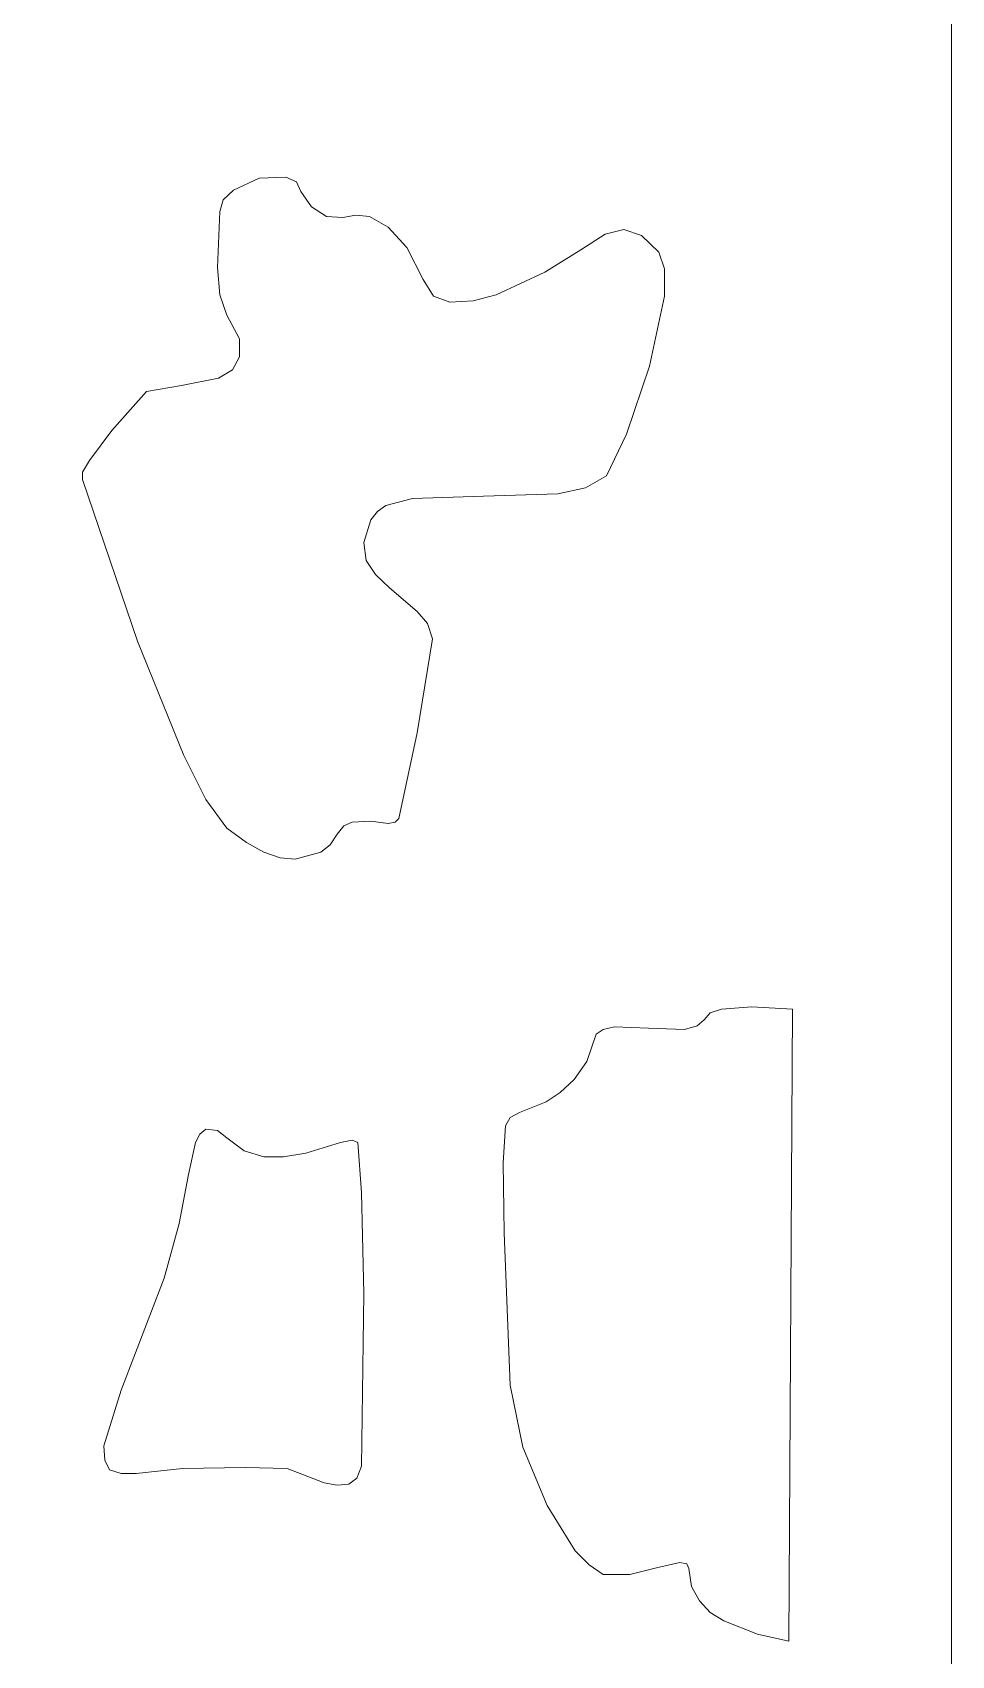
# Model space of a CAD drawing. Header units: centimetres. Extents: x -9.5 to 4.7, y -9.1 to 10.1.
# Drawn here: x -5.005 to -3.14, y -1.647 to 1.648 of the extents above; entities that cross this region are included whole.
import ezdxf

# ---------------------------------------------------------------- set-up
doc = ezdxf.new("R2010")
doc.units = ezdxf.units.CM
doc.header["$MEASUREMENT"] = 0
doc.layers.add('layer 1', color=7, linetype='Continuous')

msp = doc.modelspace()

# ---------------------------------------------------------------- linework, layer by layer
at = {"layer": 'layer 1', "color": 242, "lineweight": 9}
for points, knots in [([(-3.14019, -9.10151), (-3.14019, -9.10151), (-9.54723, -9.10249), (-9.54723, -9.10249), (-9.54723, -9.10249), (-9.54723, -9.10249), (-9.54723, 10.11864), (-9.54723, 10.11864), (-9.54723, 10.11864), (-9.54723, 10.11864), (-3.14019, 10.11864), (-3.14019, 10.11864), (-3.14019, 10.11864), (-3.14019, 10.11864), (-3.14019, -9.10151), (-3.14019, -9.10151)], [0, 0, 0, 0, 0.2, 0.2, 0.2, 0.2, 0.4, 0.4, 0.4, 0.4, 0.6, 0.6, 0.6, 0.6, 1, 1, 1, 1]), ([(-4.90355, 0.74046), (-4.90355, 0.74046), (-4.79249, 0.41197), (-4.79249, 0.41197), (-4.79249, 0.41197), (-4.79249, 0.41197), (-4.69816, 0.17998), (-4.69816, 0.17998), (-4.69816, 0.17998), (-4.69816, 0.17998), (-4.65367, 0.09057), (-4.65367, 0.09057), (-4.65367, 0.09057), (-4.65367, 0.09057), (-4.61096, 0.03267), (-4.61096, 0.03267), (-4.61096, 0.03267), (-4.61096, 0.03267), (-4.57109, 0.00352), (-4.57109, 0.00352), (-4.57109, 0.00352), (-4.57109, 0.00352), (-4.53585, -0.01578), (-4.53585, -0.01578), (-4.53585, -0.01578), (-4.53585, -0.01578), (-4.50275, -0.02779), (-4.50275, -0.02779), (-4.50275, -0.02779), (-4.50275, -0.02779), (-4.47214, -0.03015), (-4.47214, -0.03015), (-4.47214, -0.03015), (-4.47214, -0.03015), (-4.42017, -0.01578), (-4.42017, -0.01578), (-4.42017, -0.01578), (-4.42017, -0.01578), (-4.4013, -0.0012), (-4.4013, -0.0012), (-4.4013, -0.0012), (-4.4013, -0.0012), (-4.38707, 0.02046), (-4.38707, 0.02046), (-4.38707, 0.02046), (-4.38707, 0.02046), (-4.37318, 0.0374), (-4.37318, 0.0374), (-4.37318, 0.0374), (-4.37318, 0.0374), (-4.35646, 0.04468), (-4.35646, 0.04468), (-4.35646, 0.04468), (-4.35646, 0.04468), (-4.31872, 0.04705), (-4.31872, 0.04705), (-4.31872, 0.04705), (-4.31872, 0.04705), (-4.28349, 0.04232), (-4.28349, 0.04232), (-4.28349, 0.04232), (-4.28349, 0.04232), (-4.26925, 0.04468), (-4.26925, 0.04468), (-4.26925, 0.04468), (-4.26925, 0.04468), (-4.26213, 0.05197), (-4.26213, 0.05197), (-4.26213, 0.05197), (-4.26213, 0.05197), (-4.2244, 0.22587), (-4.2244, 0.22587), (-4.2244, 0.22587), (-4.2244, 0.22587), (-4.19379, 0.4167), (-4.19379, 0.4167), (-4.19379, 0.4167), (-4.19379, 0.4167), (-4.2034, 0.44821), (-4.2034, 0.44821), (-4.2034, 0.44821), (-4.2034, 0.44821), (-4.2244, 0.47223), (-4.2244, 0.47223), (-4.2244, 0.47223), (-4.2244, 0.47223), (-4.28099, 0.52068), (-4.28099, 0.52068), (-4.28099, 0.52068), (-4.28099, 0.52068), (-4.30947, 0.54727), (-4.30947, 0.54727), (-4.30947, 0.54727), (-4.30947, 0.54727), (-4.32834, 0.57622), (-4.32834, 0.57622), (-4.32834, 0.57622), (-4.32834, 0.57622), (-4.33296, 0.61245), (-4.33296, 0.61245), (-4.33296, 0.61245), (-4.33296, 0.61245), (-4.31872, 0.65834), (-4.31872, 0.65834), (-4.31872, 0.65834), (-4.31872, 0.65834), (-4.30484, 0.67528), (-4.30484, 0.67528), (-4.30484, 0.67528), (-4.30484, 0.67528), (-4.28811, 0.68729), (-4.28811, 0.68729), (-4.28811, 0.68729), (-4.28811, 0.68729), (-4.23401, 0.70186), (-4.23401, 0.70186), (-4.23401, 0.70186), (-4.23401, 0.70186), (-4.09021, 0.70659), (-4.09021, 0.70659), (-4.09021, 0.70659), (-4.09021, 0.70659), (-3.93929, 0.71151), (-3.93929, 0.71151), (-3.93929, 0.71151), (-3.93929, 0.71151), (-3.88269, 0.72353), (-3.88269, 0.72353), (-3.88269, 0.72353), (-3.88269, 0.72353), (-3.84033, 0.74775), (-3.84033, 0.74775), (-3.84033, 0.74775), (-3.84033, 0.74775), (-3.80011, 0.83224), (-3.80011, 0.83224), (-3.80011, 0.83224), (-3.80011, 0.83224), (-3.75313, 0.97009), (-3.75313, 0.97009), (-3.75313, 0.97009), (-3.75313, 0.97009), (-3.72251, 1.11248), (-3.72251, 1.11248), (-3.72251, 1.11248), (-3.72251, 1.11248), (-3.72251, 1.16821), (-3.72251, 1.16821), (-3.72251, 1.16821), (-3.72251, 1.16821), (-3.73426, 1.20189), (-3.73426, 1.20189), (-3.73426, 1.20189), (-3.73426, 1.20189), (-3.7695, 1.23576), (-3.7695, 1.23576), (-3.7695, 1.23576), (-3.7695, 1.23576), (-3.80509, 1.24797), (-3.80509, 1.24797), (-3.80509, 1.24797), (-3.80509, 1.24797), (-3.84282, 1.23813), (-3.84282, 1.23813), (-3.84282, 1.23813), (-3.84282, 1.23813), (-3.8923, 1.20681), (-3.8923, 1.20681), (-3.8923, 1.20681), (-3.8923, 1.20681), (-3.96527, 1.16093), (-3.96527, 1.16093), (-3.96527, 1.16093), (-3.96527, 1.16093), (-4.06422, 1.11504), (-4.06422, 1.11504), (-4.06422, 1.11504), (-4.06422, 1.11504), (-4.11121, 1.10283), (-4.11121, 1.10283), (-4.11121, 1.10283), (-4.11121, 1.10283), (-4.15855, 1.10047), (-4.15855, 1.10047), (-4.15855, 1.10047), (-4.15855, 1.10047), (-4.19165, 1.11248), (-4.19165, 1.11248), (-4.19165, 1.11248), (-4.19165, 1.11248), (-4.21265, 1.14635), (-4.21265, 1.14635), (-4.21265, 1.14635), (-4.21265, 1.14635), (-4.24576, 1.21154), (-4.24576, 1.21154), (-4.24576, 1.21154), (-4.24576, 1.21154), (-4.28349, 1.2527), (-4.28349, 1.2527), (-4.28349, 1.2527), (-4.28349, 1.2527), (-4.32122, 1.27436), (-4.32122, 1.27436), (-4.32122, 1.27436), (-4.32122, 1.27436), (-4.34934, 1.27692), (-4.34934, 1.27692), (-4.34934, 1.27692), (-4.34934, 1.27692), (-4.37532, 1.272), (-4.37532, 1.272), (-4.37532, 1.272), (-4.37532, 1.272), (-4.40842, 1.27436), (-4.40842, 1.27436), (-4.40842, 1.27436), (-4.40842, 1.27436), (-4.43903, 1.29386), (-4.43903, 1.29386), (-4.43903, 1.29386), (-4.43903, 1.29386), (-4.46039, 1.32517), (-4.46039, 1.32517), (-4.46039, 1.32517), (-4.46039, 1.32517), (-4.46965, 1.34447), (-4.46965, 1.34447), (-4.46965, 1.34447), (-4.46965, 1.34447), (-4.491, 1.35412), (-4.491, 1.35412), (-4.491, 1.35412), (-4.491, 1.35412), (-4.54511, 1.35176), (-4.54511, 1.35176), (-4.54511, 1.35176), (-4.54511, 1.35176), (-4.59708, 1.32754), (-4.59708, 1.32754), (-4.59708, 1.32754), (-4.59708, 1.32754), (-4.61808, 1.30824), (-4.61808, 1.30824), (-4.61808, 1.30824), (-4.61808, 1.30824), (-4.6252, 1.28421), (-4.6252, 1.28421), (-4.6252, 1.28421), (-4.6252, 1.28421), (-4.62982, 1.17058), (-4.62982, 1.17058), (-4.62982, 1.17058), (-4.62982, 1.17058), (-4.6252, 1.11504), (-4.6252, 1.11504), (-4.6252, 1.11504), (-4.6252, 1.11504), (-4.61096, 1.07388), (-4.61096, 1.07388), (-4.61096, 1.07388), (-4.61096, 1.07388), (-4.58533, 1.02563), (-4.58533, 1.02563), (-4.58533, 1.02563), (-4.58533, 1.02563), (-4.58533, 0.98939), (-4.58533, 0.98939), (-4.58533, 0.98939), (-4.58533, 0.98939), (-4.59921, 0.96281), (-4.59921, 0.96281), (-4.59921, 0.96281), (-4.59921, 0.96281), (-4.62769, 0.94587), (-4.62769, 0.94587), (-4.62769, 0.94587), (-4.62769, 0.94587), (-4.70315, 0.9313), (-4.70315, 0.9313), (-4.70315, 0.9313), (-4.70315, 0.9313), (-4.77362, 0.91928), (-4.77362, 0.91928), (-4.77362, 0.91928), (-4.77362, 0.91928), (-4.84446, 0.83952), (-4.84446, 0.83952), (-4.84446, 0.83952), (-4.84446, 0.83952), (-4.88931, 0.77906), (-4.88931, 0.77906), (-4.88931, 0.77906), (-4.88931, 0.77906), (-4.90355, 0.75504), (-4.90355, 0.75504), (-4.90355, 0.75504), (-4.90355, 0.75504), (-4.90355, 0.74046), (-4.90355, 0.74046)], [0, 0, 0, 0, 0.0131579, 0.0131579, 0.0131579, 0.0131579, 0.0263158, 0.0263158, 0.0263158, 0.0263158, 0.0394737, 0.0394737, 0.0394737, 0.0394737, 0.0526316, 0.0526316, 0.0526316, 0.0526316, 0.0657895, 0.0657895, 0.0657895, 0.0657895, 0.0789474, 0.0789474, 0.0789474, 0.0789474, 0.0921053, 0.0921053, 0.0921053, 0.0921053, 0.1052632, 0.1052632, 0.1052632, 0.1052632, 0.1184211, 0.1184211, 0.1184211, 0.1184211, 0.1315789, 0.1315789, 0.1315789, 0.1315789, 0.1447368, 0.1447368, 0.1447368, 0.1447368, 0.1578947, 0.1578947, 0.1578947, 0.1578947, 0.1710526, 0.1710526, 0.1710526, 0.1710526, 0.1842105, 0.1842105, 0.1842105, 0.1842105, 0.1973684, 0.1973684, 0.1973684, 0.1973684, 0.2105263, 0.2105263, 0.2105263, 0.2105263, 0.2236842, 0.2236842, 0.2236842, 0.2236842, 0.2368421, 0.2368421, 0.2368421, 0.2368421, 0.25, 0.25, 0.25, 0.25, 0.2631579, 0.2631579, 0.2631579, 0.2631579, 0.2763158, 0.2763158, 0.2763158, 0.2763158, 0.2894737, 0.2894737, 0.2894737, 0.2894737, 0.3026316, 0.3026316, 0.3026316, 0.3026316, 0.3157895, 0.3157895, 0.3157895, 0.3157895, 0.3289474, 0.3289474, 0.3289474, 0.3289474, 0.3421053, 0.3421053, 0.3421053, 0.3421053, 0.3552632, 0.3552632, 0.3552632, 0.3552632, 0.3684211, 0.3684211, 0.3684211, 0.3684211, 0.3815789, 0.3815789, 0.3815789, 0.3815789, 0.3947368, 0.3947368, 0.3947368, 0.3947368, 0.4078947, 0.4078947, 0.4078947, 0.4078947, 0.4210526, 0.4210526, 0.4210526, 0.4210526, 0.4342105, 0.4342105, 0.4342105, 0.4342105, 0.4473684, 0.4473684, 0.4473684, 0.4473684, 0.4605263, 0.4605263, 0.4605263, 0.4605263, 0.4736842, 0.4736842, 0.4736842, 0.4736842, 0.4868421, 0.4868421, 0.4868421, 0.4868421, 0.5, 0.5, 0.5, 0.5, 0.5131579, 0.5131579, 0.5131579, 0.5131579, 0.5263158, 0.5263158, 0.5263158, 0.5263158, 0.5394737, 0.5394737, 0.5394737, 0.5394737, 0.5526316, 0.5526316, 0.5526316, 0.5526316, 0.5657895, 0.5657895, 0.5657895, 0.5657895, 0.5789474, 0.5789474, 0.5789474, 0.5789474, 0.5921053, 0.5921053, 0.5921053, 0.5921053, 0.6052632, 0.6052632, 0.6052632, 0.6052632, 0.6184211, 0.6184211, 0.6184211, 0.6184211, 0.6315789, 0.6315789, 0.6315789, 0.6315789, 0.6447368, 0.6447368, 0.6447368, 0.6447368, 0.6578947, 0.6578947, 0.6578947, 0.6578947, 0.6710526, 0.6710526, 0.6710526, 0.6710526, 0.6842105, 0.6842105, 0.6842105, 0.6842105, 0.6973684, 0.6973684, 0.6973684, 0.6973684, 0.7105263, 0.7105263, 0.7105263, 0.7105263, 0.7236842, 0.7236842, 0.7236842, 0.7236842, 0.7368421, 0.7368421, 0.7368421, 0.7368421, 0.75, 0.75, 0.75, 0.75, 0.7631579, 0.7631579, 0.7631579, 0.7631579, 0.7763158, 0.7763158, 0.7763158, 0.7763158, 0.7894737, 0.7894737, 0.7894737, 0.7894737, 0.8026316, 0.8026316, 0.8026316, 0.8026316, 0.8157895, 0.8157895, 0.8157895, 0.8157895, 0.8289474, 0.8289474, 0.8289474, 0.8289474, 0.8421053, 0.8421053, 0.8421053, 0.8421053, 0.8552632, 0.8552632, 0.8552632, 0.8552632, 0.8684211, 0.8684211, 0.8684211, 0.8684211, 0.8815789, 0.8815789, 0.8815789, 0.8815789, 0.8947368, 0.8947368, 0.8947368, 0.8947368, 0.9078947, 0.9078947, 0.9078947, 0.9078947, 0.9210526, 0.9210526, 0.9210526, 0.9210526, 0.9342105, 0.9342105, 0.9342105, 0.9342105, 0.9473684, 0.9473684, 0.9473684, 0.9473684, 0.9605263, 0.9605263, 0.9605263, 0.9605263, 0.9736842, 0.9736842, 0.9736842, 0.9736842, 1, 1, 1, 1]), ([(-3.47015, -1.61747), (-3.47015, -1.61747), (-3.46303, -0.33462), (-3.46303, -0.33462), (-3.46303, -0.33462), (-3.46303, -0.33462), (-3.54561, -0.32989), (-3.54561, -0.32989), (-3.54561, -0.32989), (-3.54561, -0.32989), (-3.60683, -0.33462), (-3.60683, -0.33462), (-3.60683, -0.33462), (-3.60683, -0.33462), (-3.63032, -0.34191), (-3.63032, -0.34191), (-3.63032, -0.34191), (-3.63032, -0.34191), (-3.64243, -0.35648), (-3.64243, -0.35648), (-3.64243, -0.35648), (-3.64243, -0.35648), (-3.65631, -0.36849), (-3.65631, -0.36849), (-3.65631, -0.36849), (-3.65631, -0.36849), (-3.68229, -0.37578), (-3.68229, -0.37578), (-3.68229, -0.37578), (-3.68229, -0.37578), (-3.75526, -0.37322), (-3.75526, -0.37322), (-3.75526, -0.37322), (-3.75526, -0.37322), (-3.82396, -0.37086), (-3.82396, -0.37086), (-3.82396, -0.37086), (-3.82396, -0.37086), (-3.84745, -0.37578), (-3.84745, -0.37578), (-3.84745, -0.37578), (-3.84745, -0.37578), (-3.86133, -0.38543), (-3.86133, -0.38543), (-3.86133, -0.38543), (-3.86133, -0.38543), (-3.8802, -0.44097), (-3.8802, -0.44097), (-3.8802, -0.44097), (-3.8802, -0.44097), (-3.90618, -0.4772), (-3.90618, -0.4772), (-3.90618, -0.4772), (-3.90618, -0.4772), (-3.93466, -0.50379), (-3.93466, -0.50379), (-3.93466, -0.50379), (-3.93466, -0.50379), (-3.96278, -0.52309), (-3.96278, -0.52309), (-3.96278, -0.52309), (-3.96278, -0.52309), (-4.01724, -0.54475), (-4.01724, -0.54475), (-4.01724, -0.54475), (-4.01724, -0.54475), (-4.0361, -0.5544), (-4.0361, -0.5544), (-4.0361, -0.5544), (-4.0361, -0.5544), (-4.04536, -0.57134), (-4.04536, -0.57134), (-4.04536, -0.57134), (-4.04536, -0.57134), (-4.04999, -0.64637), (-4.04999, -0.64637), (-4.04999, -0.64637), (-4.04999, -0.64637), (-4.04785, -0.78876), (-4.04785, -0.78876), (-4.04785, -0.78876), (-4.04785, -0.78876), (-4.0361, -1.09815), (-4.0361, -1.09815), (-4.0361, -1.09815), (-4.0361, -1.09815), (-4.01012, -1.22379), (-4.01012, -1.22379), (-4.01012, -1.22379), (-4.01012, -1.22379), (-3.96064, -1.34215), (-3.96064, -1.34215), (-3.96064, -1.34215), (-3.96064, -1.34215), (-3.90405, -1.43393), (-3.90405, -1.43393), (-3.90405, -1.43393), (-3.90405, -1.43393), (-3.87557, -1.46288), (-3.87557, -1.46288), (-3.87557, -1.46288), (-3.87557, -1.46288), (-3.84745, -1.48218), (-3.84745, -1.48218), (-3.84745, -1.48218), (-3.84745, -1.48218), (-3.79299, -1.48218), (-3.79299, -1.48218), (-3.79299, -1.48218), (-3.79299, -1.48218), (-3.7364, -1.4678), (-3.7364, -1.4678), (-3.7364, -1.4678), (-3.7364, -1.4678), (-3.6919, -1.45815), (-3.6919, -1.45815), (-3.6919, -1.45815), (-3.6919, -1.45815), (-3.67766, -1.46051), (-3.67766, -1.46051), (-3.67766, -1.46051), (-3.67766, -1.46051), (-3.67304, -1.47016), (-3.67304, -1.47016), (-3.67304, -1.47016), (-3.67304, -1.47016), (-3.66805, -1.5064), (-3.66805, -1.5064), (-3.66805, -1.5064), (-3.66805, -1.5064), (-3.65168, -1.53535), (-3.65168, -1.53535), (-3.65168, -1.53535), (-3.65168, -1.53535), (-3.63032, -1.55957), (-3.63032, -1.55957), (-3.63032, -1.55957), (-3.63032, -1.55957), (-3.6022, -1.57651), (-3.6022, -1.57651), (-3.6022, -1.57651), (-3.6022, -1.57651), (-3.53386, -1.6031), (-3.53386, -1.6031), (-3.53386, -1.6031), (-3.53386, -1.6031), (-3.47015, -1.61747), (-3.47015, -1.61747)], [0, 0, 0, 0, 0.0263158, 0.0263158, 0.0263158, 0.0263158, 0.0526316, 0.0526316, 0.0526316, 0.0526316, 0.0789474, 0.0789474, 0.0789474, 0.0789474, 0.1052632, 0.1052632, 0.1052632, 0.1052632, 0.1315789, 0.1315789, 0.1315789, 0.1315789, 0.1578947, 0.1578947, 0.1578947, 0.1578947, 0.1842105, 0.1842105, 0.1842105, 0.1842105, 0.2105263, 0.2105263, 0.2105263, 0.2105263, 0.2368421, 0.2368421, 0.2368421, 0.2368421, 0.2631579, 0.2631579, 0.2631579, 0.2631579, 0.2894737, 0.2894737, 0.2894737, 0.2894737, 0.3157895, 0.3157895, 0.3157895, 0.3157895, 0.3421053, 0.3421053, 0.3421053, 0.3421053, 0.3684211, 0.3684211, 0.3684211, 0.3684211, 0.3947368, 0.3947368, 0.3947368, 0.3947368, 0.4210526, 0.4210526, 0.4210526, 0.4210526, 0.4473684, 0.4473684, 0.4473684, 0.4473684, 0.4736842, 0.4736842, 0.4736842, 0.4736842, 0.5, 0.5, 0.5, 0.5, 0.5263158, 0.5263158, 0.5263158, 0.5263158, 0.5526316, 0.5526316, 0.5526316, 0.5526316, 0.5789474, 0.5789474, 0.5789474, 0.5789474, 0.6052632, 0.6052632, 0.6052632, 0.6052632, 0.6315789, 0.6315789, 0.6315789, 0.6315789, 0.6578947, 0.6578947, 0.6578947, 0.6578947, 0.6842105, 0.6842105, 0.6842105, 0.6842105, 0.7105263, 0.7105263, 0.7105263, 0.7105263, 0.7368421, 0.7368421, 0.7368421, 0.7368421, 0.7631579, 0.7631579, 0.7631579, 0.7631579, 0.7894737, 0.7894737, 0.7894737, 0.7894737, 0.8157895, 0.8157895, 0.8157895, 0.8157895, 0.8421053, 0.8421053, 0.8421053, 0.8421053, 0.8684211, 0.8684211, 0.8684211, 0.8684211, 0.8947368, 0.8947368, 0.8947368, 0.8947368, 0.9210526, 0.9210526, 0.9210526, 0.9210526, 0.9473684, 0.9473684, 0.9473684, 0.9473684, 1, 1, 1, 1]), ([(-4.48851, -1.26732), (-4.48851, -1.26732), (-4.41305, -1.29627), (-4.41305, -1.29627), (-4.41305, -1.29627), (-4.41305, -1.29627), (-4.38707, -1.30099), (-4.38707, -1.30099), (-4.38707, -1.30099), (-4.38707, -1.30099), (-4.36357, -1.29863), (-4.36357, -1.29863), (-4.36357, -1.29863), (-4.36357, -1.29863), (-4.3472, -1.28662), (-4.3472, -1.28662), (-4.3472, -1.28662), (-4.3472, -1.28662), (-4.33759, -1.26239), (-4.33759, -1.26239), (-4.33759, -1.26239), (-4.33759, -1.26239), (-4.33296, -0.91204), (-4.33296, -0.91204), (-4.33296, -0.91204), (-4.33296, -0.91204), (-4.33759, -0.70664), (-4.33759, -0.70664), (-4.33759, -0.70664), (-4.33759, -0.70664), (-4.34471, -0.60521), (-4.34471, -0.60521), (-4.34471, -0.60521), (-4.34471, -0.60521), (-4.35646, -0.60049), (-4.35646, -0.60049), (-4.35646, -0.60049), (-4.35646, -0.60049), (-4.37995, -0.60521), (-4.37995, -0.60521), (-4.37995, -0.60521), (-4.37995, -0.60521), (-4.45078, -0.62707), (-4.45078, -0.62707), (-4.45078, -0.62707), (-4.45078, -0.62707), (-4.49563, -0.63416), (-4.49563, -0.63416), (-4.49563, -0.63416), (-4.49563, -0.63416), (-4.53585, -0.63416), (-4.53585, -0.63416), (-4.53585, -0.63416), (-4.53585, -0.63416), (-4.57572, -0.62215), (-4.57572, -0.62215), (-4.57572, -0.62215), (-4.57572, -0.62215), (-4.61096, -0.59556), (-4.61096, -0.59556), (-4.61096, -0.59556), (-4.61096, -0.59556), (-4.62982, -0.58099), (-4.62982, -0.58099), (-4.62982, -0.58099), (-4.62982, -0.58099), (-4.65367, -0.57863), (-4.65367, -0.57863), (-4.65367, -0.57863), (-4.65367, -0.57863), (-4.66542, -0.58828), (-4.66542, -0.58828), (-4.66542, -0.58828), (-4.66542, -0.58828), (-4.67467, -0.60521), (-4.67467, -0.60521), (-4.67467, -0.60521), (-4.67467, -0.60521), (-4.68891, -0.6704), (-4.68891, -0.6704), (-4.68891, -0.6704), (-4.68891, -0.6704), (-4.70777, -0.76946), (-4.70777, -0.76946), (-4.70777, -0.76946), (-4.70777, -0.76946), (-4.73839, -0.88073), (-4.73839, -0.88073), (-4.73839, -0.88073), (-4.73839, -0.88073), (-4.82559, -1.1078), (-4.82559, -1.1078), (-4.82559, -1.1078), (-4.82559, -1.1078), (-4.86083, -1.22123), (-4.86083, -1.22123), (-4.86083, -1.22123), (-4.86083, -1.22123), (-4.8587, -1.25038), (-4.8587, -1.25038), (-4.8587, -1.25038), (-4.8587, -1.25038), (-4.84909, -1.26968), (-4.84909, -1.26968), (-4.84909, -1.26968), (-4.84909, -1.26968), (-4.82559, -1.27697), (-4.82559, -1.27697), (-4.82559, -1.27697), (-4.82559, -1.27697), (-4.79498, -1.27697), (-4.79498, -1.27697), (-4.79498, -1.27697), (-4.79498, -1.27697), (-4.70066, -1.26732), (-4.70066, -1.26732), (-4.70066, -1.26732), (-4.70066, -1.26732), (-4.57323, -1.26476), (-4.57323, -1.26476), (-4.57323, -1.26476), (-4.57323, -1.26476), (-4.48851, -1.26732), (-4.48851, -1.26732)], [0, 0, 0, 0, 0.03125, 0.03125, 0.03125, 0.03125, 0.0625, 0.0625, 0.0625, 0.0625, 0.09375, 0.09375, 0.09375, 0.09375, 0.125, 0.125, 0.125, 0.125, 0.15625, 0.15625, 0.15625, 0.15625, 0.1875, 0.1875, 0.1875, 0.1875, 0.21875, 0.21875, 0.21875, 0.21875, 0.25, 0.25, 0.25, 0.25, 0.28125, 0.28125, 0.28125, 0.28125, 0.3125, 0.3125, 0.3125, 0.3125, 0.34375, 0.34375, 0.34375, 0.34375, 0.375, 0.375, 0.375, 0.375, 0.40625, 0.40625, 0.40625, 0.40625, 0.4375, 0.4375, 0.4375, 0.4375, 0.46875, 0.46875, 0.46875, 0.46875, 0.5, 0.5, 0.5, 0.5, 0.53125, 0.53125, 0.53125, 0.53125, 0.5625, 0.5625, 0.5625, 0.5625, 0.59375, 0.59375, 0.59375, 0.59375, 0.625, 0.625, 0.625, 0.625, 0.65625, 0.65625, 0.65625, 0.65625, 0.6875, 0.6875, 0.6875, 0.6875, 0.71875, 0.71875, 0.71875, 0.71875, 0.75, 0.75, 0.75, 0.75, 0.78125, 0.78125, 0.78125, 0.78125, 0.8125, 0.8125, 0.8125, 0.8125, 0.84375, 0.84375, 0.84375, 0.84375, 0.875, 0.875, 0.875, 0.875, 0.90625, 0.90625, 0.90625, 0.90625, 0.9375, 0.9375, 0.9375, 0.9375, 1, 1, 1, 1])]:
    msp.add_open_spline(points, degree=3, knots=knots, dxfattribs=at)

doc.saveas('drawing.dxf')
